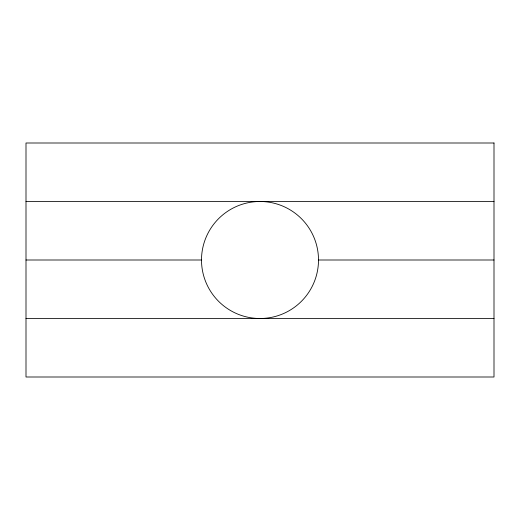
<?xml version="1.0" encoding="UTF-8"?>
<svg xmlns="http://www.w3.org/2000/svg" width="520" height="520" viewBox="0 0 520 520"><rect width="100%" height="100%" fill="white"/><g stroke="black" fill="none" stroke-linecap="round" stroke-linejoin="round"><path stroke-width="0.78" d="M26 201.5L494 201.5M26 260L201.5 260M318.5 260A58.5 58.5 0 0 0 230.75 209.339A58.5 58.5 0 0 0 230.75 310.661A58.5 58.5 0 0 0 318.5 260L494 260M26 318.5L494 318.5M494 143L26 143L26 377L494 377L494 143"/></g></svg>
